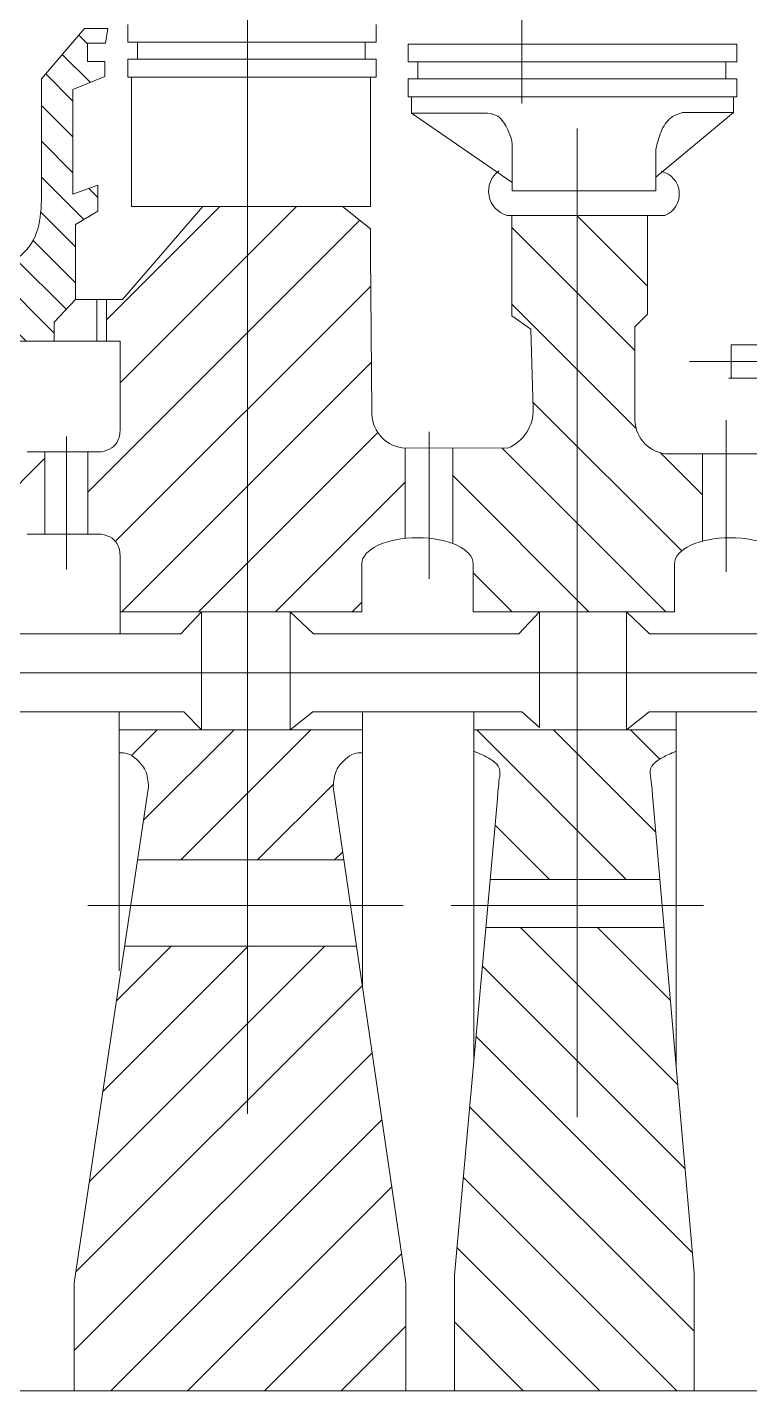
# Model space of a CAD drawing. Extents: x 0 to 420, y 0 to 297.
# Drawn here: x 199.25 to 206.75, y 192.76 to 206.93 of the extents above; entities that cross this region are included whole.
import ezdxf

# ---------------------------------------------------------------- set-up
doc = ezdxf.new("R2010")
doc.units = 0
doc.layers.get('0').update_dxf_attribs({"linetype": 'CONTINUOUS'})
pattern_1 = [(45, (-22278.84894499822, -14110.31309145952), (-0.3991744375164543, 0.3991744375164539), [])]
pattern_2 = [(135, (-22278.84894499822, -14110.31309145952), (-0.3991744375164543, -0.3991744375164539), [])]

msp = doc.modelspace()

# ---------------------------------------------------------------- hatches: boundary and pattern name
at = {"lineweight": 0, "ltscale": 0.0007}
h = msp.add_hatch(dxfattribs=at)
h.set_pattern_fill('ANSI31', color=256, scale=0.08297376006339, angle=90, style=0)
h.set_pattern_definition([(135, (-22278.84894499822, -14110.31309145952), (-0.1862814041743454, -0.1862814041743451), [])])
edge = h.paths.add_edge_path()
edge.add_spline(control_points=[(199.3937508481855, 205.3101611706645), (199.3958015908328, 205.0704460691919), (199.398930861026, 204.704659887799), (199.0137500380666, 204.4293380247967), (198.8042316294027, 204.4074383423895), (198.7114666375007, 204.3977421831186)], knot_values=[0, 0, 0, 0, 0.0056246105807301, 0.0085827084465124, 0.0109330287383812, 0.0109330287383812, 0.0109330287383812, 0.0109330287383812], degree=3, periodic=0)
edge.add_line((198.7114666375, 204.3977421831185), (198.7114666375, 204.0738605255566))
edge.add_line((198.7114666375, 204.0738605255566), (198.5195831280547, 204.0738605255566))
edge.add_line((198.5195831280547, 204.0738605255566), (198.5195831280547, 203.6704907750261))
edge.add_line((198.5195831280547, 203.6704907750261), (199.5252669130706, 203.6704907750261))
edge.add_line((199.5252669130706, 203.6704907750261), (199.5252669130706, 203.8658674253012))
edge.add_line((199.5252669130706, 203.8658674253012), (199.7466023100066, 204.1034400823083))
edge.add_line((199.7466023100064, 204.1034400823083), (199.7466023100064, 204.8826061759155))
edge.add_line((199.7466023100064, 204.8826061759156), (199.9793971686284, 205.0221672948422))
edge.add_line((199.9793971686287, 205.0221672948422), (199.9793971686287, 205.289631576267))
edge.add_line((199.9793971686287, 205.289631576267), (199.7215057319396, 205.1966131208613))
edge.add_line((199.7215057319396, 205.1966131208613), (199.7215057319396, 206.2841689414042))
edge.add_line((199.7215057319396, 206.2841689414042), (200.0539015191768, 206.4190713358713))
edge.add_line((200.0539015191768, 206.4190713358715), (200.0539015191768, 206.5747262302102))
edge.add_line((200.0539015191768, 206.5747262302102), (199.8721208996287, 206.5747262302102))
edge.add_line((199.8721208996287, 206.5747262302102), (199.8721208996287, 206.7665586834106))
edge.add_line((199.8721208996287, 206.7665586834106), (200.0608985736568, 206.7665586834106))
edge.add_line((200.0608985736569, 206.7665586834106), (200.0841744895944, 206.9177554682156))
edge.add_line((200.0841744895944, 206.9177554682159), (199.8397416730104, 206.9177554682159))
edge.add_line((199.8397416730104, 206.9177554682159), (199.3937508481845, 206.3944179901517))
edge.add_line((199.3937508481845, 206.3944179901517), (199.3937508481845, 205.3101611706585))
h = msp.add_hatch(dxfattribs=at)
h.set_pattern_fill('ANSI31', color=256, scale=0.17780091442155, style=0)
h.set_pattern_definition(pattern_1)
edge = h.paths.add_edge_path()
edge.add_line((201.5335929703059, 205.0686876678166), (201.0702791453032, 205.0686876678166))
edge.add_line((201.0702791453032, 205.0686876678166), (200.2355036424353, 204.1034400823083))
edge.add_line((200.2355036424353, 204.1034400823083), (200.0695734932509, 204.1034400823083))
edge.add_line((200.0695734932509, 204.1034400823083), (200.0695734932509, 203.9038950996177))
edge.add_line((200.0695734932509, 203.9038950996177), (200.0695734932509, 203.6704907750261))
edge.add_line((200.0695734932509, 203.6704907750261), (200.2122634257582, 203.6704907750261))
edge.add_line((200.2122634257582, 203.6704907750261), (200.2122634257582, 202.774722826594))
edge.add_spline(control_points=[(200.2122634257557, 202.7747228265845), (200.2099540896059, 202.7268640647607), (200.2059974729445, 202.6448670048884), (200.1260105767002, 202.5449175575512), (200.0540598532547, 202.5289857887765), (200.0156319150642, 202.5204768399238)], knot_values=[0, 0, 0, 0, 0.0011874858915647, 0.0020345355383397, 0.0030055279908753, 0.0030055279908753, 0.0030055279908753, 0.0030055279908753], degree=3, periodic=0)
edge.add_line((200.015631915066, 202.5204768399246), (199.8749411409779, 202.5204768399246))
edge.add_line((199.8749411409779, 202.5204768399246), (199.8749411409745, 202.0643007819767))
edge.add_line((199.8749411409745, 202.0643007819767), (199.8749411409777, 201.6615774573225))
edge.add_line((199.8749411409779, 201.6615774573225), (200.0156319150659, 201.6615774573225))
edge.add_spline(control_points=[(200.0156319150642, 201.6615774573233), (200.0540598532547, 201.6530685084705), (200.1260105767047, 201.6371367396956), (200.2059974729445, 201.5371872923565), (200.2099540896059, 201.4551902324801), (200.2122634257557, 201.4073314706605)], knot_values=[0, 0, 0, 0, 0.0009709924525309, 0.0018180420993278, 0.0030055279908925, 0.0030055279908925, 0.0030055279908925, 0.0030055279908925], degree=3, periodic=0)
edge.add_line((200.2122634257582, 201.407331470651), (200.2122634257557, 200.8573344975938))
edge.add_line((200.2122634257557, 200.8573344975938), (201.5335929703059, 200.8573344975938))
edge.add_line((201.5335929703059, 200.8573344975938), (201.5335929703059, 205.0686876678167))
edge = h.paths.add_edge_path()
edge.add_line((202.8115620687109, 204.5766461186755), (202.8115620687075, 204.8378690467552))
edge.add_line((202.8115620687075, 204.8378690467552), (202.5216126987255, 205.0686876678167))
edge.add_line((202.5216126987253, 205.0686876678166), (201.5335929703059, 205.0686876678166))
edge.add_line((201.5335929703059, 205.0686876678166), (201.5335929703059, 200.8573344975937))
edge.add_line((201.5335929703059, 200.8573344975938), (202.7230636091956, 200.8573344975938))
edge.add_line((202.7230636091954, 200.8573344975938), (202.7230636091954, 201.3553499135266))
edge.add_ellipse((203.3019627699539, 201.3553499135102), major_axis=(-0.578899160761285, 0), ratio=0.4682215452531079, start_angle=296.16923414287066, end_angle=360, ccw=False)
edge.add_line((203.1721602694319, 201.6195013835956), (203.1721602694287, 202.5603527931776))
edge.add_line((203.1721602694284, 202.5603527931776), (203.140959118312, 202.5604437918854))
edge.add_arc((203.1928741770384, 202.922416273561), 0.3656764291186913, 176.5081679532725, 261.83814605560747, ccw=False)
edge.add_line((202.8278766294219, 202.9446882525245), (202.8115620687109, 204.5766461186755))
h = msp.add_hatch(dxfattribs=at)
h.set_pattern_fill('ANSI31', color=256, scale=0.17780091442155, angle=90, style=0)
h.set_pattern_definition(pattern_2)
edge = h.paths.add_edge_path()
edge.add_line((203.6674874682244, 202.5589081626612), (203.6674874682244, 201.5655370284517))
edge.add_ellipse((203.3019627699539, 201.3553499135102), major_axis=(-0.578899160761285, 0), ratio=0.4682215452531079, start_angle=180, end_angle=209.9001285402161, ccw=False)
edge.add_line((203.8808619307181, 201.3553499134915), (203.8808619307181, 200.8573344975938))
edge.add_line((203.8808619307181, 200.8573344975938), (204.9619153272255, 200.8573344975938))
edge.add_line((204.9619153272255, 200.8573344975938), (204.9619153272255, 204.9754908880316))
edge.add_line((204.9619153272255, 204.9754908880316), (204.2817288939791, 204.9754908880316))
edge.add_line((204.2817288939789, 204.9754908880316), (204.2817288939789, 203.9327167777483))
edge.add_line((204.2817288939789, 203.9327167777483), (204.4796098786879, 203.7931556588215))
edge.add_line((204.4796098786879, 203.7931556588215), (204.5029214938568, 202.9674691928029))
edge.add_arc((204.0754681652376, 202.951437360779), 0.4277538635544903, -67.1561017089557, 2.147897597080828, ccw=False)
edge.add_line((204.2415315299539, 202.5572339530249), (203.6674874682247, 202.5589081626612))
edge = h.paths.add_edge_path()
edge.add_line((204.9619153272255, 200.8573344975938), (205.9715532510694, 200.8573344975938))
edge.add_line((205.9715532510692, 200.8573344975938), (205.9715532510692, 201.3553499135337))
edge.add_ellipse((206.550452411827, 201.3553499135102), major_axis=(-0.578899160761285, 0), ratio=0.4682215452531079, start_angle=320.7276080991371, end_angle=360, ccw=False)
edge.add_line((206.2627877943324, 201.590569294368), (206.2627877943357, 202.4975038504172))
edge.add_line((206.2627877943357, 202.4975038504172), (205.8738800823583, 202.4975038504172))
edge.add_arc((205.9257951410848, 202.859476332093), 0.3656764291186913, 176.5081679532522, 261.83814605561906, ccw=False)
edge.add_line((205.5607975934683, 202.8817483110568), (205.5607975934683, 203.8193470523268))
edge.add_line((205.5607975934683, 203.8193470523268), (205.6914568761737, 203.9502817293057))
edge.add_line((205.6914568761737, 203.9502817293057), (205.6914568761737, 204.9754908880316))
edge.add_line((205.6914568761737, 204.9754908880316), (204.9619153272255, 204.9754908880316))
edge.add_line((204.9619153272255, 204.9754908880316), (204.9619153272255, 200.8573344975938))
h = msp.add_hatch(dxfattribs=at)
h.set_pattern_fill('ANSI31', color=256, scale=0.17780091442155, style=0)
h.set_pattern_definition(pattern_1)
edge = h.paths.add_edge_path()
edge.add_line((198.2676891666434, 202.3437350874956), (198.0185083488025, 202.5830241166712))
edge.add_line((198.0185083488025, 202.5830241166714), (198.0185083488025, 203.5637413422597))
edge.add_line((198.0185083488025, 203.5637413422597), (197.3549662483417, 203.5637413422597))
edge.add_line((197.3549662483419, 203.5637413422597), (197.3549662483419, 203.245922713662))
edge.add_line((197.3549662483419, 203.245922713662), (197.8003501857845, 203.245922713662))
edge.add_line((197.8003501857843, 203.245922713662), (197.8003501857843, 202.9190095416184))
edge.add_line((197.8003501857843, 202.9190095416183), (197.0368501641294, 202.9190095416183))
edge.add_line((197.0368501641294, 202.9190095416183), (197.0368501641294, 200.8573344975947))
edge.add_line((197.0368501641294, 200.8573344975947), (199.0266196833307, 200.8573344975954))
edge.add_line((199.0266196833307, 200.8573344975954), (199.0266196833307, 201.418900264906))
edge.add_spline(control_points=[(199.0266196833283, 201.4189002649002), (199.0320658349305, 201.4589471864787), (199.0419681599872, 201.5317614715027), (199.1312524559784, 201.6166522139962), (199.2038113869169, 201.6449564320877), (199.2464200121877, 201.6615774573233)], knot_values=[0, 0, 0, 0, 0.0009922155570841, 0.0018040704135493, 0.0029590509247585, 0.0029590509247585, 0.0029590509247585, 0.0029590509247585], degree=3, periodic=0)
edge.add_line((199.2464200121862, 201.6615774573225), (199.4302711886767, 201.6615774573225))
edge.add_line((199.4302711886765, 201.6615774573225), (199.4302711886765, 202.17154060679))
edge.add_line((199.4302711886765, 202.17154060679), (199.4302711886765, 202.5204768399246))
edge.add_line((199.4302711886765, 202.5204768399246), (199.2464200121858, 202.5204768399246))
edge.add_spline(control_points=[(199.2464200121877, 202.5204768399238), (199.2038113869126, 202.5370978651594), (199.1312524559784, 202.565402083251), (199.0419681599829, 202.6502928257444), (199.0320658349305, 202.7231071107664), (199.0266196833283, 202.7631540323447)], knot_values=[0, 0, 0, 0, 0.0011549805112092, 0.0019668353676744, 0.0029590509247447, 0.0029590509247447, 0.0029590509247447, 0.0029590509247447], degree=3, periodic=0)
edge.add_line((199.0266196833307, 202.763154032339), (199.0266196833307, 203.5547582515501))
edge.add_line((199.0266196833307, 203.5547582515501), (198.7027560186522, 203.5547582515501))
edge.add_line((198.7027560186519, 203.5547582515501), (198.5195831280547, 203.5547582515501))
edge.add_line((198.5195831280547, 203.5547582515501), (198.5195831280547, 202.5714107413394))
edge.add_line((198.5195831280547, 202.5714107413394), (198.2676891666434, 202.3437350874956))
h = msp.add_hatch(dxfattribs=at)
h.set_pattern_fill('ANSI31', color=256, scale=0.17780091442155, style=0)
h.set_pattern_definition(pattern_1)
edge = h.paths.add_edge_path()
edge.add_line((201.5335929703059, 199.6284788954098), (200.2021605358677, 199.6284788954111))
edge.add_line((200.2021605358677, 199.628478895411), (200.202160535868, 199.3887320924925))
edge.add_spline(control_points=[(200.2021605358683, 199.3887320924925), (200.2319808777242, 199.3908301334431), (200.2968843072352, 199.388518894511), (200.3935619009143, 199.3181469923031), (200.4925594597545, 199.2066380701619), (200.5018770423575, 199.0955414699375), (200.506960797003, 199.0349261922014)], knot_values=[0, 0, 0, 0, 0.0007411731828234, 0.0016575878042541, 0.0029015246176646, 0.004395177551224, 0.004395177551224, 0.004395177551224, 0.004395177551224], degree=3, periodic=0)
edge.add_line((200.5069607970034, 199.0349261921986), (200.3933982854667, 198.2763788551881))
edge.add_line((200.393398285467, 198.2763788551881), (201.5335929703062, 198.2763788551871))
edge.add_line((201.5335929703059, 198.2763788551871), (201.5335929703059, 199.6284788954098))
edge = h.paths.add_edge_path()
edge.add_spline(control_points=[(202.4254031995747, 199.0349261922014), (202.4304869542161, 199.0955414699375), (202.4398045368192, 199.2066380701619), (202.5388020956634, 199.3181469923031), (202.6354796893472, 199.388518894511), (202.7003831188534, 199.3908301334431), (202.7302034607096, 199.3887320924925)], knot_values=[0, 0, 0, 0, 0.0014936529335594, 0.00273758974697, 0.0036540043684006, 0.004395177551224, 0.004395177551224, 0.004395177551224, 0.004395177551224], degree=3, periodic=0)
edge.add_line((202.7302034607114, 199.3887320924928), (202.7302034607114, 199.6284788954094))
edge.add_line((202.7302034607114, 199.6284788954094), (201.978377096279, 199.6284788954094))
edge.add_line((201.9783770962793, 199.6284788954094), (201.5335929703062, 199.6284788954098))
edge.add_line((201.5335929703059, 199.6284788954098), (201.5335929703059, 198.2763788551871))
edge.add_line((201.5335929703059, 198.2763788551871), (202.5363882240908, 198.2763788551862))
edge.add_line((202.5363882240907, 198.2763788551864), (202.4254031995749, 199.0349261922035))
h.paths.add_polyline_path([(199.7351428483275, 193.8795237473005), (199.7351428483276, 192.7592928588522), (203.1795143164913, 192.7592928588522), (203.1795143164913, 193.8808165990671), (202.6677275694414, 197.3787162101947), (200.2590087497, 197.3787162101947)])
h = msp.add_hatch(dxfattribs=at)
h.set_pattern_fill('ANSI31', color=256, scale=0.17780091442155, angle=90, style=0)
h.set_pattern_definition(pattern_2)
edge = h.paths.add_edge_path()
edge.add_line((204.0556889288814, 198.0744059465343), (204.9619153272255, 198.0744059465343))
edge.add_line((204.9619153272255, 198.0744059465343), (204.9619153272255, 199.6284788954094))
edge.add_line((204.9619153272255, 199.6284788954094), (203.8880056919059, 199.6284788954094))
edge.add_line((203.8880056919059, 199.6284788954094), (203.8880056919059, 199.4073171620154))
edge.add_spline(control_points=[(203.8880056919059, 199.4073171620154), (203.9151875746333, 199.3956891533478), (203.9835374999624, 199.3664500630273), (204.0778022323646, 199.318731226189), (204.1701134862369, 199.2323729627891), (204.1440304326349, 199.0828864198666), (204.1362913940719, 198.9787916058747), (204.1312465339685, 198.910935144146)], knot_values=[0, 0, 0, 0, 0.4678344778232014, 1.176388403504761, 1.708564445583553, 2.298154473608541, 3.402164194634211, 3.402164194634211, 3.402164194634211, 3.402164194634211], degree=3, periodic=0)
edge.add_line((204.1312465338378, 198.9109351426704), (204.0556889288813, 198.0744059465343))
edge = h.paths.add_edge_path()
edge.add_line((204.9619153272255, 198.0744059465343), (205.8191488570544, 198.0744059465343))
edge.add_line((205.8191488570544, 198.0744059465343), (205.7463781239032, 198.9109351428722))
edge.add_spline(control_points=[(205.7463781237905, 198.910935144146), (205.7413332636892, 198.9787916058747), (205.7335942251289, 199.0828864198666), (205.7075111715264, 199.2323729627891), (205.7998224253982, 199.3187312261875), (205.8940871577986, 199.3664500630294), (205.9624370831289, 199.395689153348), (205.9896189658573, 199.4073171620154)], knot_values=[0, 0, 0, 0, 1.104009721023462, 1.693599749048448, 2.225775791127388, 2.934329716788953, 3.402164194633191, 3.402164194633191, 3.402164194633191, 3.402164194633191], degree=3, periodic=0)
edge.add_line((205.989618965858, 199.4073171620155), (205.989618965858, 199.6284788954094))
edge.add_line((205.989618965858, 199.6284788954094), (204.9619153272255, 199.6284788954094))
edge.add_line((204.9619153272255, 199.6284788954094), (204.9619153272255, 198.0744059465343))
h.paths.add_polyline_path([(203.6842387232437, 193.961928557888), (203.6842387232437, 192.7592928588522), (206.1752874263917, 192.7592928588522), (206.1752874263917, 193.9804481383474), (205.8625053477757, 197.5760054389609), (204.0106720318791, 197.5760054389609)])

# ---------------------------------------------------------------- linework, layer by layer
for p, q in [((204.3841085825353, 216.1843790174918), (204.3841085825353, 206.1402169047848)), ((201.5335929703059, 210.4488485102987), (201.5335929703059, 195.6382120629816)), ((200.2922496961069, 206.962535504577), (200.2922496961038, 206.7771800509282)), ((202.8717477842962, 206.7771800509301), (202.8717477842962, 206.962535504572)), ((199.3937508481845, 206.3944179901517), (199.8397416730104, 206.9177554682159)), ((199.8397416730104, 206.9177554682159), (200.0841744895944, 206.9177554682159)), ((200.0841744895944, 206.9177554682159), (200.0608985736569, 206.7665586834106)), ((199.8721208996287, 206.7665586834106), (199.8721208996287, 206.5747262302102)), ((200.0608985736569, 206.7665586834106), (199.8721208996287, 206.7665586834106)), ((202.8717477842962, 206.7771800509301), (200.2922496961038, 206.7771800509282)), ((200.3903021749187, 206.7771800509282), (200.3903021749187, 206.5989533724065)), ((202.7590924780195, 206.5989533724102), (202.7590924780195, 206.7771800509301)), ((203.2057303865487, 206.7580305850548), (203.2057303865455, 206.5726751314059)), ((203.2057303865455, 206.7580305850497), (206.6178985578968, 206.758030585048)), ((206.6178985579003, 206.5726751314076), (206.6178985579003, 206.7580305850497)), ((199.8721208996287, 206.5747262302102), (200.0539015191768, 206.5747262302102)), ((200.0539015191768, 206.5747262302102), (200.0539015191768, 206.4190713358715)), ((200.2922496961069, 206.598953372405), (200.2922496961105, 206.4135979187646)), ((202.8717477842962, 206.5989533724102), (200.2922496961038, 206.5989533724065)), ((202.8717477842962, 206.4135979187664), (202.8717477842962, 206.5989533724102)), ((206.6178985579003, 206.5726751314095), (203.2057303865455, 206.5726751314076)), ((203.3037828653605, 206.5726751314059), (203.3037828653605, 206.3944484528845)), ((206.5052432516239, 206.3944484528879), (206.5052432516239, 206.5726751314076)), ((199.3937508481845, 205.3101611706655), (199.3937508481845, 206.3944179901517)), ((200.0539015191768, 206.4190713358715), (199.7215057319396, 206.2841689414042)), ((200.2922496961069, 206.4135979187632), (202.8717477842962, 206.4135979187664)), ((200.3286430054389, 205.0686876678167), (200.3286430054389, 206.4135979187646)), ((202.8115620687109, 205.0686876678167), (202.8130352477772, 206.4135979187664)), ((203.2057303865487, 206.3944484528828), (203.2057303865522, 206.2090929992427)), ((206.6178985578968, 206.3944484528862), (203.2057303865487, 206.3944484528845)), ((206.6178985579003, 206.209092999244), (206.6178985579003, 206.3944484528879)), ((199.7215057319396, 206.2841689414042), (199.7215057319396, 205.1966131208613)), ((203.2057303865522, 206.2090929992461), (206.6178985579003, 206.2090929992461)), ((203.2372400159806, 206.040477239089), (203.2372400159806, 206.209092999244)), ((203.2372400159806, 206.040477239089), (203.2372400159772, 206.209092999244)), ((206.5846879998391, 206.0460721665522), (206.5845584721984, 206.2090929992477)), ((203.2372400159806, 206.040477239089), (204.027407383048, 206.040477239089)), ((204.2861913011746, 205.3171761587536), (203.2372400159806, 206.040477239089)), ((205.7779204780092, 205.3754056036776), (206.5846879998391, 206.0460721665522)), ((206.5846879998391, 206.0460721665522), (206.0529118590757, 206.0460721665522)), ((204.9619153272255, 205.8785501670427), (204.9619153272255, 195.6034880541236)), ((204.2861913011712, 205.2316984428867), (204.2861913011712, 205.7115133366882)), ((205.7779204780092, 205.2316984428867), (205.7779204780062, 205.6659068761383)), ((199.7215057319396, 205.1966131208613), (199.9793971686287, 205.289631576267)), ((199.9793971686287, 205.289631576267), (199.9793971686287, 205.0221672948422)), ((204.2861913011712, 205.2316984428867), (205.7779204780092, 205.2316984428867)), ((199.9793971686287, 205.0221672948422), (199.7466023100064, 204.8826061759156)), ((200.2355036424353, 204.1034400823083), (201.0702791453048, 205.0686876678184)), ((200.3286430054389, 205.0686876678167), (202.8115620687109, 205.0686876678167)), ((202.8115620687109, 204.8378690467524), (202.5216126987253, 205.0686876678167)), ((205.8698193729202, 204.9754908880317), (204.2314265394332, 204.9754908880317)), ((204.2817288939789, 204.9754908880317), (204.2817288939789, 203.9327167777483)), ((205.6914568761737, 203.9502817293057), (205.6914568761737, 204.9754908880317)), ((199.7466023100064, 204.8826061759156), (199.7466023100064, 204.1034400823083)), ((202.8115620687075, 204.8378690467542), (202.8115620687109, 204.5766461186755)), ((202.8115620687109, 204.5766461186755), (202.8278766294219, 202.944688252525)), ((199.5252669130706, 203.8658674253012), (199.7466023100064, 204.1034400823083)), ((199.7466023100064, 204.1034400823083), (200.2355036424353, 204.1034400823083)), ((199.9697226698249, 203.901376267732), (199.9697226698249, 204.103440082307)), ((200.0695734932509, 203.9038950996178), (200.0695734932509, 204.103440082307)), ((205.5607975934683, 203.8193470523268), (205.6914568761737, 203.9502817293057)), ((199.5252669130706, 203.8658674253012), (199.5252669130706, 203.6704907750261)), ((199.9697226698249, 203.901376267732), (199.9697226698249, 203.6704907750261)), ((200.0695734932509, 203.9038950996178), (200.0695734932509, 203.6704907750261)), ((204.2817288939789, 203.9327167777483), (204.4796098786879, 203.7931556588215)), ((205.5607975934683, 202.8817483110568), (205.5607975934683, 203.8193470523268)), ((200.2122634257582, 203.6704907750261), (198.5195831280547, 203.6704907750261)), ((200.2122634257582, 202.7747228265857), (200.2122634257582, 203.6704907750261)), ((204.4796098786879, 203.7931556588215), (204.5029214938728, 202.9674691922436)), ((210.1285061009244, 203.629747643055), (206.5594575326481, 203.629747643055)), ((206.5594575326481, 203.629747643055), (206.5594575326448, 203.2854050962805)), ((206.1290307739659, 203.4575763696675), (211.2137340656409, 203.4575763696675)), ((206.5372203740666, 203.2854050962821), (210.1285061009244, 203.2854050962821)), ((206.5099349469357, 202.8485758704491), (206.5099349469357, 201.2701832579395)), ((199.6555385419934, 202.67859489724), (199.6555385419934, 201.2944663666775)), ((203.4230257867274, 202.7271611147145), (203.4230257867274, 201.197334719679)), ((203.1409591183124, 202.5604437918854), (204.2415315299539, 202.5572339530252)), ((203.1721602694284, 202.5603527931735), (203.1721602694319, 201.6195013835952)), ((203.6674874682244, 202.5589081626583), (203.6674874682244, 201.5655370284534)), ((199.2464200121883, 202.5204768399246), (200.0156319150628, 202.5204768399246)), ((199.4302711886765, 202.17154060679), (199.4302711886765, 202.5204768399246)), ((199.8749411409745, 202.0643007819767), (199.8749411409779, 202.5204768399246)), ((206.9429427061442, 202.4975038504172), (205.8738800823588, 202.4975038504172)), ((206.2627877943357, 202.4975038504191), (206.2627877943324, 201.5905692943667)), ((199.4302711886765, 202.17154060679), (199.4302711886765, 201.6615774573225)), ((199.8749411409745, 202.0643007819767), (199.8749411409779, 201.6615774573225)), ((199.2464200121883, 201.6615774573225), (200.0156319150628, 201.6615774573225)), ((200.2122634257582, 201.4073314706617), (200.212263425755, 200.6264935859814)), ((202.7230636091954, 201.3553499135102), (202.7230636091954, 200.8573344975938)), ((203.8808619307181, 201.3553499135102), (203.8808619307181, 200.8573344975938)), ((205.9715532510692, 201.3553499135102), (205.9715532510692, 200.8573344975938)), ((200.212263425755, 200.8573344975938), (202.7230636091954, 200.8573344975938)), ((200.8410344493417, 200.626493585983), (201.0559796791739, 200.8573344975938)), ((201.0559796791739, 200.8573344975938), (201.0559796791739, 199.6284788954095)), ((201.9783770962793, 200.8573344975955), (201.9783770962793, 199.6284788954095)), ((202.2191328893299, 200.626493585983), (201.9783770962793, 200.8573344975955)), ((203.8808619307181, 200.8573344975938), (205.9715532510692, 200.8573344975938)), ((204.3544482816449, 200.626493585983), (204.5693935114775, 200.8573344975938)), ((204.5693935114775, 200.8573344975938), (204.5693935114775, 199.6540015724832)), ((205.4718356319669, 200.8573344975955), (205.4718356319669, 199.6284788954095)), ((205.7125914250176, 200.626493585983), (205.4718356319669, 200.8573344975955)), ((198.72874507816, 200.626493585983), (200.8410344493417, 200.626493585983)), ((202.2191328893299, 200.626493585983), (204.3544482816449, 200.626493585983)), ((205.7125914250176, 200.626493585983), (207.711149880449, 200.626493585983)), ((178.0719673045689, 200.2226222981272), (214.1790692548663, 200.2226222981272)), ((200.8719143071424, 199.817458158505), (198.7246396635404, 199.817458158505)), ((200.2021605358677, 199.6540015724832), (200.2021605358677, 199.817458158505)), ((200.8719143071424, 199.817458158505), (201.0559796791739, 199.6284788954095)), ((201.9783770962793, 199.6284788954095), (202.2150274747102, 199.817458158505)), ((202.2150274747102, 199.817458158505), (204.3853281394458, 199.817458158505)), ((202.7302034607114, 199.2004780897073), (202.7302034607114, 199.8174581585034)), ((203.8880056919059, 196.2179161396838), (203.8880056919059, 199.8174581585034)), ((204.3853281394458, 199.817458158505), (204.5693935114775, 199.6540015724832)), ((205.4718356319669, 199.6284788954095), (205.7084860103979, 199.817458158505)), ((205.7084860103979, 199.817458158505), (207.7420297382599, 199.817458158505)), ((205.989618965858, 199.6284788954095), (205.989618965858, 199.817458158505)), ((200.2021605358677, 199.6540015724832), (200.2021605358677, 197.1245148046322)), ((201.9783770962793, 199.6284788954095), (200.2021605358712, 199.6284788954111)), ((201.9783770962793, 199.6284788954095), (202.7302034607114, 199.6284788954095)), ((205.989618965858, 199.6284788954095), (203.8880056919059, 199.6284788954095)), ((205.4718356319669, 199.6284788954095), (205.989618965858, 199.6284788954095)), ((205.989618965858, 199.6284788954095), (205.989618965858, 196.1147826619788)), ((202.7302034607114, 199.2004780897073), (202.7302034607114, 196.9517133676079)), ((200.5069607970039, 199.0349261922014), (199.7351428483276, 193.8795237473006)), ((202.4254031995752, 199.0349261922014), (203.1795143164913, 193.8808165990669)), ((204.1312465339717, 198.9109351441468), (203.6842387232437, 193.9619285578878)), ((205.7463781237922, 198.9109351441468), (206.1752874263917, 193.9804481383481)), ((200.3933982854702, 198.2763788551881), (202.5363882240877, 198.2763788551864)), ((204.05568892888, 198.0744059465345), (205.8191488570504, 198.0744059465345)), ((199.8772120355502, 197.8045589465439), (203.1514527169652, 197.8045589465439)), ((203.6522189315863, 197.8045589465439), (206.2716111074912, 197.8045589465439)), ((204.0106720318789, 197.5760054389609), (205.8625053477746, 197.5760054389609)), ((200.2590087496994, 197.3787162101949), (202.6677275694449, 197.3787162101949)), ((203.6842387232437, 193.9619285578878), (203.6842387232437, 192.7592928588507)), ((206.1752874263917, 193.9804481383481), (206.1752874263917, 192.7592928588507)), ((199.7351428483276, 193.8795237473006), (199.7351428483276, 192.7592928588507)), ((203.1795143164913, 193.8808165990669), (203.1795143164913, 192.7592928588507)), ((108.4259278315213, 192.7592928588523), (235.1582813550677, 192.7592928588523))]:
    msp.add_line(p, q, dxfattribs=at)
for centre, radius, start, end in [((204.3055138801989, 205.229996645211), 0.2650700181067639, 127.0836407663201, 253.7695736361105), ((205.7813833059922, 205.199689216439), 0.2410100172073156, 291.5269844598442, 77.64225461156089), ((204.0754681652376, 202.951437360779), 0.42775386355449, 292.8438982910309, 2.147897522100435), ((203.1928741770384, 202.922416273561), 0.3656764291186918, 176.5081679532647, 261.8381460556534), ((205.9257951410848, 202.859476332093), 0.3656764291186918, 176.5081679532647, 261.8381460556534)]:
    msp.add_arc(centre, radius, start, end, dxfattribs=at)
for centre in [(203.3019627699537, 201.3553499135109), (206.550452411827, 201.3553499135109)]:
    msp.add_ellipse(centre, major_axis=(-0.578899160761285, 0), ratio=0.4682215452531079, start_param=3.141592653589792, end_param=6.283185307179584, dxfattribs=at)
for points, knots in [([(204.0274073830453, 206.0404772390875), (204.0658029354389, 206.033005092238), (204.1640336980208, 206.0138884332138), (204.2314138747965, 205.8846881026407), (204.2764192112242, 205.7831156012547), (204.2837144445794, 205.7296618127775), (204.2861913011708, 205.7115133366598)], [0, 0, 0, 0, 0.1129215735383137, 0.2888973224529483, 0.395180069532218, 0.4498140542835465, 0.4498140542835465, 0.4498140542835465, 0.4498140542835465]), ([(205.7779204780062, 205.6659068761381), (205.7925164680134, 205.7264303289672), (205.8213261712083, 205.8458920928813), (205.9136185067192, 205.9978037585693), (206.0127326840778, 206.0321491416669), (206.0529118590757, 206.0460721665522)], [0, 0, 0, 0, 0.1880417777813661, 0.3711586403825282, 0.4959992982736675, 0.4959992982736675, 0.4959992982736675, 0.4959992982736675]), ([(198.7114666375007, 204.3977421831183), (198.8042316294016, 204.4074383423923), (199.0137500380664, 204.4293380248004), (199.398930861028, 204.7046598877937), (199.3958015908335, 205.0704460691916), (199.3937508481855, 205.310161170665)], [0, 0, 0, 0, 0.2785927313836089, 0.6292277350424462, 1.295935004723135, 1.295935004723135, 1.295935004723135, 1.295935004723135]), ([(200.2122634257557, 202.7747228265837), (200.2099540896055, 202.7268640647609), (200.2059974729408, 202.6448670048876), (200.1260105767033, 202.5449175575515), (200.0540598532559, 202.528985788777), (200.0156319150642, 202.5204768399238)], [0, 0, 0, 0, 0.1407573849210213, 0.2411615194252936, 0.3562570833976699, 0.3562570833976699, 0.3562570833976699, 0.3562570833976699]), ([(200.2122634257557, 201.4073314706605), (200.2099540896053, 201.4551902324831), (200.2059974729401, 201.5371872923567), (200.1260105767044, 201.6371367396952), (200.0540598532561, 201.6530685084696), (200.0156319150642, 201.6615774573225)], [0, 0, 0, 0, 0.1407573849209093, 0.2411615194271079, 0.3562570833994086, 0.3562570833994086, 0.3562570833994086, 0.3562570833994086]), ([(200.5069607970029, 199.0349261922005), (200.5018770423573, 199.095541469938), (200.4925594597543, 199.2066380701615), (200.3935619009143, 199.3181469923023), (200.2968843072352, 199.388518894511), (200.2319808777242, 199.3908301334423), (200.2021605358683, 199.3887320924937)], [0, 0, 0, 0, 0.0014936529335594, 0.00273758974697, 0.0036540043684006, 0.004395177551224, 0.004395177551224, 0.004395177551224, 0.004395177551224]), ([(202.4254031995747, 199.0349261922005), (202.4304869542161, 199.095541469938), (202.4398045368192, 199.2066380701615), (202.5388020956633, 199.3181469923023), (202.6354796893472, 199.388518894511), (202.7003831188534, 199.3908301334423), (202.7302034607093, 199.3887320924937)], [0, 0, 0, 0, 0.0014936529335594, 0.00273758974697, 0.0036540043684006, 0.004395177551224, 0.004395177551224, 0.004395177551224, 0.004395177551224]), ([(203.8880056919059, 199.4073171620151), (203.915187574633, 199.3956891533478), (203.9835374999623, 199.3664500630273), (204.0778022323639, 199.3187312261884), (204.1701134862371, 199.2323729627889), (204.1440304326348, 199.0828864198657), (204.1362913940717, 198.9787916058735), (204.1312465339682, 198.9109351441447)], [0, 0, 0, 0, 0.0884207163083086, 0.2223374082623719, 0.3229186802149043, 0.4343511955125833, 0.6430090327868482, 0.6430090327868482, 0.6430090327868482, 0.6430090327868482]), ([(205.9896189658573, 199.4073171620151), (205.9624370831286, 199.3956891533481), (205.8940871577983, 199.3664500630295), (205.7998224253989, 199.3187312261867), (205.7075111715256, 199.2323729627892), (205.7335942251288, 199.0828864198658), (205.7413332636888, 198.9787916058735), (205.7463781237902, 198.9109351441447)], [0, 0, 0, 0, 0.0884207163123182, 0.2223374082624217, 0.3229186802152894, 0.4343511955129684, 0.6430090327867914, 0.6430090327867914, 0.6430090327867914, 0.6430090327867914])]:
    msp.add_open_spline(points, degree=3, knots=knots, dxfattribs=at)

doc.saveas('drawing.dxf')
